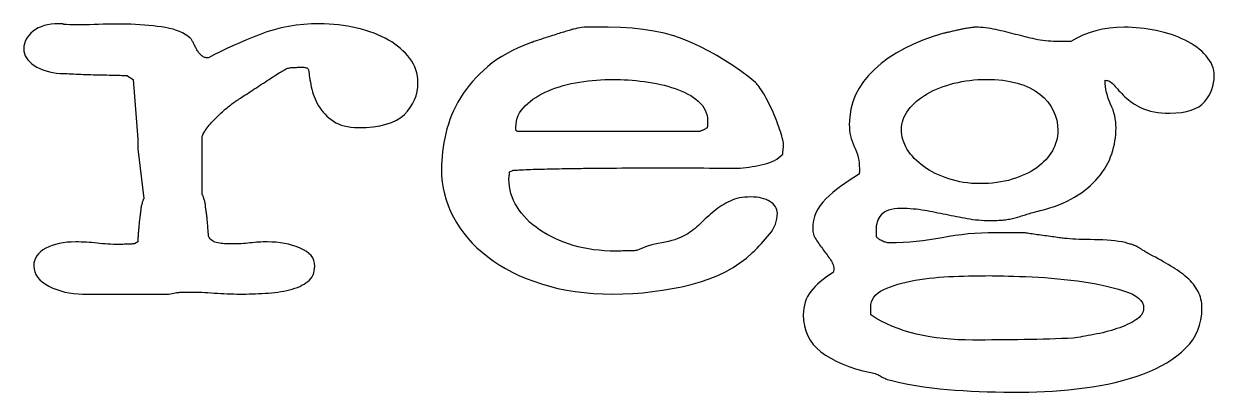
# Model space of a CAD drawing. Header units: metres. Extents: x 0 to 202, y -5 to 18.
# Drawn here: x 45.9 to 104.1, y -4.8 to 13.2 of the extents above; entities that cross this region are included whole.
import ezdxf

# ---------------------------------------------------------------- set-up
doc = ezdxf.new("R2010")
doc.units = ezdxf.units.M

msp = doc.modelspace()

# ---------------------------------------------------------------- linework, layer by layer
at = {"linetype": 'CONTINUOUS'}
for points in [[(46.359375, 1.371094), (46.359375, 1.371094), (46.370947, 1.223914), (46.405664, 1.083545), (46.463525, 0.949988), (46.544531, 0.823242), (46.648682, 0.703308), (46.775977, 0.590186), (46.926416, 0.483875), (47.1, 0.384375), (47.1, 0.384375), (47.287793, 0.294287), (47.480859, 0.216211), (47.679199, 0.150146), (47.882812, 0.096094), (48.091699, 0.054053), (48.305859, 0.024023), (48.525293, 0.006006), (48.75, 0), (52.966406, 0), (52.966406, 0), (53.05069, 0.017761), (53.130103, 0.033545), (53.204645, 0.047351), (53.274316, 0.05918), (53.339117, 0.069031), (53.399048, 0.076904), (53.454108, 0.0828), (53.504297, 0.086719), (53.504297, 0.086719), (53.553424, 0.089465), (53.605298, 0.091846), (53.659918, 0.09386), (53.717285, 0.095508), (53.777399, 0.09679), (53.840259, 0.097705), (53.905865, 0.098254), (53.974219, 0.098437), (53.974219, 0.098437), (54.122406, 0.097668), (54.271655, 0.095361), (54.421967, 0.091516), (54.57334, 0.086133), (54.725775, 0.079211), (54.879272, 0.070752), (55.033832, 0.060754), (55.189453, 0.049219), (55.189453, 0.049219), (55.345953, 0.037683), (55.503149, 0.027686), (55.661041, 0.019226), (55.819629, 0.012305), (55.978912, 0.006921), (56.138892, 0.003076), (56.299567, 0.000769), (56.460937, 0), (56.460937, 0), (56.604492, 0.000568), (56.750391, 0.002271), (56.898633, 0.005109), (57.049219, 0.009082), (57.202148, 0.014191), (57.357422, 0.020435), (57.515039, 0.027814), (57.675, 0.036328), (57.675, 0.036328), (57.834668, 0.046912), (57.991406, 0.060498), (58.145215, 0.077087), (58.296094, 0.09668), (58.444043, 0.119275), (58.589062, 0.144873), (58.731152, 0.173474), (58.870312, 0.205078), (58.870312, 0.205078), (59.00473, 0.240436), (59.132593, 0.280298), (59.2539, 0.324664), (59.368652, 0.373535), (59.476849, 0.42691), (59.578491, 0.48479), (59.673578, 0.547174), (59.762109, 0.614062), (59.762109, 0.614062), (59.842035, 0.686389), (59.911304, 0.765088), (59.969916, 0.850159), (60.017871, 0.941602), (60.05517, 1.039417), (60.081812, 1.143604), (60.097797, 1.254163), (60.103125, 1.371094), (60.103125, 1.371094), (60.091864, 1.510931), (60.058081, 1.642163), (60.001776, 1.764789), (59.922949, 1.878809), (59.8216, 1.984222), (59.697729, 2.08103), (59.551337, 2.169232), (59.382422, 2.248828), (59.382422, 2.248828), (59.199847, 2.319415), (59.012476, 2.380591), (58.820306, 2.432355), (58.62334, 2.474707), (58.421576, 2.507648), (58.215015, 2.531177), (58.003656, 2.545294), (57.7875, 2.55), (57.7875, 2.55), (57.68291, 2.549231), (57.577734, 2.546924), (57.471973, 2.543079), (57.365625, 2.537695), (57.258691, 2.530774), (57.151172, 2.522314), (57.043066, 2.512317), (56.934375, 2.500781), (56.934375, 2.500781), (56.825684, 2.489246), (56.717578, 2.479248), (56.610059, 2.470789), (56.503125, 2.463867), (56.396777, 2.458484), (56.291016, 2.454639), (56.18584, 2.452332), (56.08125, 2.451563), (56.08125, 2.451563), (55.978729, 2.452332), (55.879761, 2.454639), (55.784344, 2.458484), (55.69248, 2.463867), (55.604169, 2.470789), (55.519409, 2.479248), (55.438202, 2.489246), (55.360547, 2.500781), (55.360547, 2.500781), (55.28703, 2.516602), (55.218237, 2.539453), (55.154169, 2.569336), (55.094824, 2.60625), (55.040204, 2.650195), (54.990308, 2.701172), (54.945135, 2.75918), (54.904687, 2.824219), (54.904687, 2.824219), (54.904395, 2.850769), (54.903516, 2.881201), (54.902051, 2.915515), (54.9, 2.953711), (54.897363, 2.995789), (54.894141, 3.041748), (54.890332, 3.091589), (54.885937, 3.145312), (54.885937, 3.145312), (54.881232, 3.201361), (54.876489, 3.258179), (54.87171, 3.315765), (54.866895, 3.374121), (54.862042, 3.433246), (54.857153, 3.49314), (54.852228, 3.553802), (54.847266, 3.615234), (54.847266, 3.615234), (54.84201, 3.676666), (54.836206, 3.737329), (54.829852, 3.797223), (54.822949, 3.856348), (54.815497, 3.914703), (54.807495, 3.97229), (54.798944, 4.029108), (54.789844, 4.085156), (54.789844, 4.085156), (54.781055, 4.138513), (54.773437, 4.187256), (54.766992, 4.231384), (54.761719, 4.270898), (54.757617, 4.305798), (54.754687, 4.336084), (54.75293, 4.361755), (54.752344, 4.382812), (54.752344, 4.382812), (54.751447, 4.397443), (54.748755, 4.416724), (54.744269, 4.440656), (54.737988, 4.469238), (54.729913, 4.502472), (54.720044, 4.540356), (54.70838, 4.582892), (54.694922, 4.630078), (54.694922, 4.630078), (54.680878, 4.677264), (54.667456, 4.7198), (54.654657, 4.757684), (54.64248, 4.790918), (54.630927, 4.819501), (54.619995, 4.843433), (54.609686, 4.862714), (54.6, 4.877344), (54.6, 7.673437), (54.6, 7.673437), (54.602966, 7.706616), (54.611865, 7.744043), (54.626697, 7.785718), (54.647461, 7.831641), (54.674158, 7.881812), (54.706787, 7.93623), (54.745349, 7.994897), (54.789844, 8.057813), (54.789844, 8.057813), (54.838495, 8.123035), (54.889526, 8.188623), (54.942938, 8.254578), (54.99873, 8.320898), (55.056903, 8.387585), (55.117456, 8.454639), (55.180389, 8.522058), (55.245703, 8.589844), (55.245703, 8.589844), (55.3125, 8.657245), (55.379883, 8.723511), (55.447852, 8.788641), (55.516406, 8.852637), (55.585547, 8.915497), (55.655273, 8.977222), (55.725586, 9.037811), (55.796484, 9.097266), (55.796484, 9.097266), (55.865607, 9.15401), (55.930591, 9.20647), (55.991437, 9.254645), (56.048145, 9.298535), (56.100714, 9.338141), (56.149146, 9.373462), (56.193439, 9.404498), (56.233594, 9.43125), (56.233594, 9.43125), (56.265308, 9.452307), (56.304199, 9.477979), (56.350269, 9.508264), (56.403516, 9.543164), (56.46394, 9.582678), (56.531543, 9.626807), (56.606323, 9.675549), (56.688281, 9.728906), (56.688281, 9.728906), (56.774396, 9.784955), (56.861646, 9.841772), (56.950031, 9.899359), (57.039551, 9.957715), (57.130206, 10.01684), (57.221997, 10.076733), (57.314923, 10.137396), (57.408984, 10.198828), (57.408984, 10.198828), (57.503046, 10.26026), (57.595972, 10.320923), (57.687762, 10.380817), (57.778418, 10.439941), (57.867938, 10.498297), (57.956323, 10.555884), (58.043573, 10.612701), (58.129687, 10.66875), (58.129687, 10.66875), (58.212268, 10.722107), (58.288916, 10.77085), (58.359631, 10.814978), (58.424414, 10.854492), (58.483264, 10.889392), (58.536182, 10.919678), (58.583167, 10.945349), (58.624219, 10.966406), (58.624219, 10.966406), (58.662048, 10.989679), (58.700537, 11.010278), (58.739685, 11.028204), (58.779492, 11.043457), (58.819958, 11.056036), (58.861084, 11.065942), (58.902869, 11.073175), (58.945312, 11.077734), (58.945312, 11.077734), (58.988379, 11.080756), (59.032031, 11.083374), (59.07627, 11.08559), (59.121094, 11.087402), (59.166504, 11.088812), (59.2125, 11.089819), (59.259082, 11.090424), (59.30625, 11.090625), (59.30625, 11.090625), (59.326794, 11.090625), (59.350928, 11.090625), (59.37865, 11.090625), (59.409961, 11.090625), (59.444861, 11.090625), (59.48335, 11.090625), (59.525427, 11.090625), (59.571094, 11.090625), (59.571094, 11.090625), (59.616211, 11.088684), (59.656641, 11.082861), (59.692383, 11.073157), (59.723437, 11.05957), (59.749805, 11.042102), (59.771484, 11.020752), (59.788477, 10.99552), (59.800781, 10.966406), (59.800781, 10.966406), (59.811053, 10.877563), (59.82312, 10.784473), (59.836981, 10.687134), (59.852637, 10.585547), (59.870087, 10.479712), (59.889331, 10.369629), (59.91037, 10.255298), (59.933203, 10.136719), (59.933203, 10.136719), (59.959589, 10.016602), (59.991284, 9.897656), (60.02829, 9.779883), (60.070605, 9.663281), (60.118231, 9.547852), (60.171167, 9.433594), (60.229413, 9.320508), (60.292969, 9.208594), (60.292969, 9.208594), (60.362164, 9.09939), (60.437329, 8.994434), (60.518463, 8.893726), (60.605566, 8.797266), (60.698639, 8.705054), (60.797681, 8.61709), (60.902692, 8.533374), (61.013672, 8.453906), (61.013672, 8.453906), (61.132379, 8.381396), (61.260571, 8.318555), (61.398248, 8.265381), (61.54541, 8.221875), (61.702057, 8.188037), (61.868188, 8.163867), (62.043805, 8.149365), (62.228906, 8.144531), (62.228906, 8.144531), (62.612823, 8.154584), (62.9677, 8.184741), (63.293536, 8.235004), (63.590332, 8.305371), (63.858087, 8.395844), (64.096802, 8.506421), (64.306476, 8.637103), (64.487109, 8.787891), (64.487109, 8.787891), (64.642841, 8.952997), (64.777808, 9.126636), (64.89201, 9.308807), (64.985449, 9.499512), (65.058124, 9.698749), (65.110034, 9.906519), (65.14118, 10.122821), (65.151562, 10.347656), (65.151562, 10.347656), (65.145337, 10.506482), (65.12666, 10.661865), (65.095532, 10.813806), (65.051953, 10.962305), (64.995923, 11.107361), (64.927441, 11.248975), (64.846509, 11.387146), (64.753125, 11.521875), (64.753125, 11.521875), (64.649652, 11.652374), (64.538452, 11.777856), (64.419525, 11.898322), (64.292871, 12.01377), (64.15849, 12.1242), (64.016382, 12.229614), (63.866547, 12.330011), (63.708984, 12.425391), (63.708984, 12.425391), (63.543713, 12.515753), (63.370752, 12.601099), (63.1901, 12.681427), (63.001758, 12.756738), (62.805725, 12.827032), (62.602002, 12.89231), (62.390588, 12.95257), (62.171484, 13.007812), (62.171484, 13.007812), (61.947638, 13.057251), (61.721997, 13.100098), (61.494562, 13.136353), (61.265332, 13.166016), (61.034308, 13.189087), (60.801489, 13.205566), (60.566876, 13.215454), (60.330469, 13.21875), (60.330469, 13.21875), (59.944684, 13.21062), (59.565454, 13.18623), (59.19278, 13.145581), (58.82666, 13.088672), (58.467096, 13.015503), (58.114087, 12.926074), (57.767633, 12.820386), (57.427734, 12.698438), (57.427734, 12.698438), (57.093768, 12.566821), (56.765112, 12.432129), (56.441766, 12.29436), (56.12373, 12.153516), (55.811005, 12.009595), (55.503589, 11.862598), (55.201483, 11.712524), (54.904687, 11.559375), (54.827344, 11.559375), (54.827344, 11.559375), (54.790118, 11.561316), (54.753442, 11.567139), (54.717316, 11.576843), (54.681738, 11.59043), (54.64671, 11.607898), (54.612231, 11.629248), (54.578302, 11.65448), (54.544922, 11.683594), (54.544922, 11.683594), (54.512421, 11.715417), (54.481128, 11.748779), (54.451044, 11.783679), (54.422168, 11.820117), (54.394501, 11.858093), (54.368042, 11.897607), (54.342792, 11.93866), (54.31875, 11.98125), (54.31875, 11.98125), (54.295605, 12.024408), (54.273047, 12.067163), (54.251074, 12.109515), (54.229687, 12.151465), (54.208887, 12.193011), (54.188672, 12.234155), (54.169043, 12.274896), (54.15, 12.315234), (54.15, 12.315234), (54.13125, 12.353632), (54.1125, 12.38855), (54.09375, 12.419989), (54.075, 12.447949), (54.05625, 12.47243), (54.0375, 12.493433), (54.01875, 12.510956), (54, 12.525), (54, 12.525), (53.891016, 12.613934), (53.770312, 12.695581), (53.637891, 12.76994), (53.49375, 12.837012), (53.337891, 12.896796), (53.170312, 12.949292), (52.991016, 12.994501), (52.8, 13.032422), (52.8, 13.032422), (52.601257, 13.064941), (52.398779, 13.093945), (52.192566, 13.119434), (51.982617, 13.141406), (51.768933, 13.159863), (51.551514, 13.174805), (51.330359, 13.18623), (51.105469, 13.194141), (51.105469, 13.194141), (50.878949, 13.199323), (50.652905, 13.202563), (50.427338, 13.203864), (50.202246, 13.203223), (49.977631, 13.200641), (49.753491, 13.196118), (49.529828, 13.189655), (49.306641, 13.18125), (49.306641, 13.18125), (49.088141, 13.17323), (48.87854, 13.16792), (48.677838, 13.16532), (48.486035, 13.16543), (48.303131, 13.16825), (48.129126, 13.173779), (47.96402, 13.182019), (47.807812, 13.192969), (47.807812, 13.192969), (47.806018, 13.199011), (47.800635, 13.204248), (47.791663, 13.208679), (47.779102, 13.212305), (47.762952, 13.215125), (47.743213, 13.217139), (47.719885, 13.218347), (47.692969, 13.21875), (47.692969, 13.21875), (47.674805, 13.21875), (47.657812, 13.21875), (47.641992, 13.21875), (47.627344, 13.21875), (47.613867, 13.21875), (47.601562, 13.21875), (47.59043, 13.21875), (47.580469, 13.21875), (47.580469, 13.21875), (47.386578, 13.213129), (47.203345, 13.196265), (47.030768, 13.168158), (46.868848, 13.128809), (46.717584, 13.078217), (46.576978, 13.016382), (46.447028, 12.943304), (46.327734, 12.858984), (46.327734, 12.858984), (46.220892, 12.766937), (46.128296, 12.670679), (46.049945, 12.570209), (45.98584, 12.465527), (45.93598, 12.356635), (45.900366, 12.24353), (45.878998, 12.126215), (45.871875, 12.004687), (45.871875, 12.004687), (45.879877, 11.883563), (45.903882, 11.767456), (45.94389, 11.656366), (45.999902, 11.550293), (46.071918, 11.449237), (46.159937, 11.353198), (46.263959, 11.262177), (46.383984, 11.176172), (46.383984, 11.176172), (46.515875, 11.097125), (46.655493, 11.026978), (46.802838, 10.965729), (46.95791, 10.913379), (47.120709, 10.869928), (47.291235, 10.835376), (47.469489, 10.809723), (47.655469, 10.792969), (47.655469, 10.792969), (47.707086, 10.792584), (47.767017, 10.791431), (47.83526, 10.789508), (47.911816, 10.786816), (47.996686, 10.783356), (48.089868, 10.779126), (48.191364, 10.774127), (48.301172, 10.768359), (48.301172, 10.768359), (48.416309, 10.76239), (48.533789, 10.756787), (48.653613, 10.75155), (48.775781, 10.74668), (48.900293, 10.742175), (49.027148, 10.738037), (49.156348, 10.734265), (49.287891, 10.730859), (49.287891, 10.730859), (49.419415, 10.727655), (49.54856, 10.724487), (49.675323, 10.721356), (49.799707, 10.718262), (49.92171, 10.715204), (50.041333, 10.712183), (50.158575, 10.709198), (50.273438, 10.70625), (50.273438, 10.70625), (50.382971, 10.703503), (50.484229, 10.701123), (50.577209, 10.699109), (50.661914, 10.697461), (50.738342, 10.696179), (50.806494, 10.695264), (50.86637, 10.694714), (50.917969, 10.694531), (51.222656, 10.495312), (51.45, 7.575), (51.45, 7.103906), (51.75, 4.680469), (51.75, 4.680469), (51.739783, 4.665289), (51.729053, 4.645532), (51.71781, 4.621198), (51.706055, 4.592285), (51.693787, 4.558795), (51.681006, 4.520728), (51.667712, 4.478082), (51.653906, 4.430859), (51.653906, 4.430859), (51.640723, 4.383673), (51.629297, 4.341138), (51.619629, 4.303253), (51.611719, 4.27002), (51.605566, 4.241437), (51.601172, 4.217505), (51.598535, 4.198224), (51.597656, 4.183594), (51.597656, 4.183594), (51.597052, 4.156842), (51.595239, 4.125806), (51.592218, 4.090485), (51.587988, 4.050879), (51.58255, 4.006989), (51.575903, 3.958813), (51.568048, 3.906354), (51.558984, 3.849609), (51.558984, 3.849609), (51.549628, 3.790356), (51.540894, 3.730371), (51.532782, 3.669653), (51.525293, 3.608203), (51.518427, 3.546021), (51.512183, 3.483105), (51.506561, 3.419458), (51.501562, 3.355078), (51.501562, 3.355078), (51.496875, 3.2909), (51.492187, 3.227856), (51.4875, 3.165948), (51.482812, 3.105176), (51.478125, 3.045538), (51.473437, 2.987036), (51.46875, 2.929669), (51.464062, 2.873438), (51.464062, 2.873438), (51.459668, 2.819678), (51.455859, 2.769727), (51.452637, 2.723584), (51.45, 2.68125), (51.447949, 2.642725), (51.446484, 2.608008), (51.445605, 2.5771), (51.445312, 2.55), (51.292969, 2.451563), (51.292969, 2.451563), (51.27973, 2.451379), (51.258765, 2.45083), (51.230072, 2.449915), (51.193652, 2.448633), (51.149506, 2.446985), (51.097632, 2.444971), (51.038031, 2.44259), (50.970703, 2.439844), (50.970703, 2.439844), (50.901581, 2.437097), (50.836597, 2.434717), (50.775751, 2.432703), (50.719043, 2.431055), (50.666473, 2.429773), (50.618042, 2.428857), (50.573749, 2.428308), (50.533594, 2.428125), (50.533594, 2.428125), (50.392639, 2.429077), (50.253369, 2.431934), (50.115784, 2.436694), (49.979883, 2.443359), (49.845667, 2.451929), (49.713135, 2.462402), (49.582288, 2.47478), (49.453125, 2.489063), (49.453125, 2.489063), (49.324548, 2.503345), (49.195459, 2.515723), (49.065857, 2.526196), (48.935742, 2.534766), (48.805115, 2.541431), (48.673975, 2.546191), (48.542322, 2.549048), (48.410156, 2.55), (48.410156, 2.55), (48.196069, 2.545111), (47.990918, 2.530444), (47.794702, 2.506), (47.607422, 2.471777), (47.429077, 2.427777), (47.259668, 2.373999), (47.099194, 2.310443), (46.947656, 2.237109), (46.947656, 2.237109), (46.809778, 2.155133), (46.690283, 2.065649), (46.589172, 1.968658), (46.506445, 1.86416), (46.442102, 1.752155), (46.396143, 1.632642), (46.368567, 1.505621), (46.359375, 1.371094)], [(66.3, 6.079687), (66.3, 6.079687), (66.3091, 5.778516), (66.336401, 5.480859), (66.381903, 5.186719), (66.445605, 4.896094), (66.527509, 4.608984), (66.627612, 4.325391), (66.745917, 4.045312), (66.882422, 3.76875), (66.882422, 3.76875), (67.035901, 3.497992), (67.205127, 3.235327), (67.3901, 2.980756), (67.59082, 2.734277), (67.807288, 2.495892), (68.039502, 2.265601), (68.287463, 2.043402), (68.551172, 1.829297), (68.551172, 1.829297), (68.830096, 1.62464), (69.123706, 1.430786), (69.432001, 1.247736), (69.75498, 1.075488), (70.092645, 0.914044), (70.444995, 0.763403), (70.81203, 0.623566), (71.19375, 0.494531), (71.19375, 0.494531), (71.588745, 0.378625), (71.995605, 0.278174), (72.414331, 0.193176), (72.844922, 0.123633), (73.287378, 0.069543), (73.741699, 0.030908), (74.207886, 0.007727), (74.685937, 0), (74.685937, 0), (75.177521, 0.007343), (75.665552, 0.02937), (76.150031, 0.066083), (76.630957, 0.11748), (77.108331, 0.183563), (77.582153, 0.264331), (78.052423, 0.359784), (78.519141, 0.469922), (78.519141, 0.469922), (78.972821, 0.597015), (79.403979, 0.743335), (79.812616, 0.908881), (80.19873, 1.093652), (80.562323, 1.29765), (80.903394, 1.520874), (81.221942, 1.763324), (81.517969, 2.025), (81.517969, 2.025), (81.630469, 2.13653), (81.740625, 2.248462), (81.848438, 2.360797), (81.953906, 2.473535), (82.057031, 2.586676), (82.157813, 2.70022), (82.25625, 2.814166), (82.352344, 2.928516), (82.352344, 2.928516), (82.441333, 3.044806), (82.518457, 3.164575), (82.583716, 3.287823), (82.637109, 3.414551), (82.678638, 3.544757), (82.708301, 3.678442), (82.726099, 3.815607), (82.732031, 3.95625), (82.732031, 3.95625), (82.726392, 4.040497), (82.709473, 4.120972), (82.681274, 4.197675), (82.641797, 4.270605), (82.59104, 4.339764), (82.529004, 4.405151), (82.455688, 4.466766), (82.371094, 4.524609), (82.371094, 4.524609), (82.2776, 4.577069), (82.177588, 4.622534), (82.071057, 4.661005), (81.958008, 4.69248), (81.83844, 4.716962), (81.712354, 4.734448), (81.579749, 4.74494), (81.440625, 4.748437), (81.440625, 4.748437), (81.291833, 4.745343), (81.148975, 4.73606), (81.012048, 4.720587), (80.881055, 4.698926), (80.755994, 4.671075), (80.636865, 4.637036), (80.523669, 4.596808), (80.416406, 4.550391), (80.416406, 4.550391), (80.312988, 4.499323), (80.211328, 4.445142), (80.111426, 4.387848), (80.013281, 4.327441), (79.916895, 4.263922), (79.822266, 4.19729), (79.729395, 4.127545), (79.638281, 4.054688), (79.638281, 4.054688), (79.548651, 3.979907), (79.460229, 3.904395), (79.373016, 3.828149), (79.287012, 3.751172), (79.202216, 3.673462), (79.118628, 3.59502), (79.036249, 3.515845), (78.955078, 3.435937), (78.955078, 3.435937), (78.873615, 3.357202), (78.790356, 3.281543), (78.705304, 3.20896), (78.618457, 3.139453), (78.529816, 3.073022), (78.43938, 3.009668), (78.34715, 2.94939), (78.253125, 2.892187), (78.253125, 2.892187), (78.127094, 2.826178), (77.995093, 2.765259), (77.857123, 2.70943), (77.713184, 2.658691), (77.563275, 2.613043), (77.407397, 2.572485), (77.245551, 2.537018), (77.077734, 2.506641), (77.077734, 2.506641), (76.909296, 2.4763), (76.745581, 2.440942), (76.586591, 2.400568), (76.432324, 2.355176), (76.282782, 2.304767), (76.137964, 2.249341), (75.99787, 2.188898), (75.8625, 2.123438), (75.8625, 2.123438), (75.829358, 2.123254), (75.787354, 2.122705), (75.736487, 2.12179), (75.676758, 2.120508), (75.608167, 2.11886), (75.530713, 2.116846), (75.444397, 2.114465), (75.349219, 2.111719), (75.349219, 2.111719), (75.254077, 2.108972), (75.167871, 2.106592), (75.090601, 2.104578), (75.022266, 2.10293), (74.962866, 2.101648), (74.912402, 2.100732), (74.870874, 2.100183), (74.838281, 2.1), (74.838281, 2.1), (74.556482, 2.104413), (74.280615, 2.117651), (74.010681, 2.139716), (73.74668, 2.170605), (73.488611, 2.210321), (73.236475, 2.258862), (72.990271, 2.316229), (72.75, 2.382422), (72.75, 2.382422), (72.516559, 2.456085), (72.290845, 2.535864), (72.072858, 2.621759), (71.862598, 2.71377), (71.660065, 2.811896), (71.465259, 2.916138), (71.27818, 3.026495), (71.098828, 3.142969), (71.098828, 3.142969), (70.928082, 3.265009), (70.766821, 3.392065), (70.615045, 3.524139), (70.472754, 3.66123), (70.339948, 3.803339), (70.216626, 3.950464), (70.102789, 4.102606), (69.998437, 4.259766), (69.998437, 4.259766), (69.905054, 4.420587), (69.824121, 4.583716), (69.75564, 4.749152), (69.699609, 4.916895), (69.65603, 5.086945), (69.624902, 5.259302), (69.606226, 5.433966), (69.6, 5.610937), (69.6, 5.610937), (69.600293, 5.624762), (69.601172, 5.641626), (69.602637, 5.66153), (69.604687, 5.684473), (69.607324, 5.710455), (69.610547, 5.739478), (69.614355, 5.771539), (69.61875, 5.806641), (69.61875, 5.806641), (69.623145, 5.841376), (69.626953, 5.872339), (69.630176, 5.89953), (69.632812, 5.922949), (69.634863, 5.942596), (69.636328, 5.958472), (69.637207, 5.970575), (69.6375, 5.978906), (69.789844, 6.051563), (69.789844, 6.051563), (69.796362, 6.051947), (69.815918, 6.053101), (69.848511, 6.055023), (69.894141, 6.057715), (69.952808, 6.061176), (70.024512, 6.065405), (70.109253, 6.070404), (70.207031, 6.076172), (70.207031, 6.076172), (70.313708, 6.082141), (70.425146, 6.087744), (70.541345, 6.092981), (70.662305, 6.097852), (70.788025, 6.102356), (70.918506, 6.106494), (71.053748, 6.110266), (71.19375, 6.113672), (71.19375, 6.113672), (71.336426, 6.116876), (71.479687, 6.120044), (71.623535, 6.123175), (71.767969, 6.12627), (71.912988, 6.129327), (72.058594, 6.132349), (72.204785, 6.135333), (72.351562, 6.138281), (72.351562, 6.138281), (72.495959, 6.141028), (72.63501, 6.143408), (72.768713, 6.145422), (72.89707, 6.14707), (73.020081, 6.148352), (73.137744, 6.149268), (73.250061, 6.149817), (73.357031, 6.15), (73.357031, 6.15), (73.47171, 6.150201), (73.607153, 6.150806), (73.763361, 6.151813), (73.940332, 6.153223), (74.138068, 6.155035), (74.356567, 6.157251), (74.595831, 6.159869), (74.855859, 6.162891), (74.855859, 6.162891), (75.127753, 6.165912), (75.402612, 6.16853), (75.680438, 6.170746), (75.96123, 6.172559), (76.244989, 6.173969), (76.531714, 6.174976), (76.821405, 6.17558), (77.114063, 6.175781), (77.114063, 6.175781), (77.415509, 6.17558), (77.712817, 6.174976), (78.005988, 6.173969), (78.29502, 6.172559), (78.579913, 6.170746), (78.860669, 6.16853), (79.137286, 6.165912), (79.409766, 6.162891), (79.409766, 6.162891), (79.669794, 6.159869), (79.909058, 6.157251), (80.127557, 6.155035), (80.325293, 6.153223), (80.502264, 6.151813), (80.658472, 6.150806), (80.793915, 6.150201), (80.908594, 6.15), (80.908594, 6.15), (81.060297, 6.169519), (81.210718, 6.190576), (81.359857, 6.213171), (81.507715, 6.237305), (81.654291, 6.262976), (81.799585, 6.290186), (81.943597, 6.318933), (82.086328, 6.349219), (82.086328, 6.349219), (82.224884, 6.384155), (82.356372, 6.426855), (82.480792, 6.477319), (82.598145, 6.535547), (82.708429, 6.601538), (82.811646, 6.675293), (82.907794, 6.756812), (82.996875, 6.846094), (82.996875, 6.846094), (82.997168, 6.860138), (82.998047, 6.877661), (82.999512, 6.898663), (83.001563, 6.923145), (83.004199, 6.951105), (83.007422, 6.982544), (83.01123, 7.017462), (83.015625, 7.055859), (83.015625, 7.055859), (83.02002, 7.094293), (83.023828, 7.129321), (83.027051, 7.160944), (83.029687, 7.18916), (83.031738, 7.213971), (83.033203, 7.235376), (83.034082, 7.253375), (83.034375, 7.267969), (83.034375, 7.267969), (83.032013, 7.327332), (83.024927, 7.394092), (83.013116, 7.46825), (82.996582, 7.549805), (82.975323, 7.638757), (82.949341, 7.735107), (82.918634, 7.838855), (82.883203, 7.95), (82.883203, 7.95), (82.844513, 8.065228), (82.804028, 8.181226), (82.761749, 8.297992), (82.717676, 8.415527), (82.671808, 8.533832), (82.624146, 8.652905), (82.574689, 8.772748), (82.523438, 8.893359), (82.523438, 8.893359), (82.470685, 9.013184), (82.416724, 9.130664), (82.361554, 9.245801), (82.305176, 9.358594), (82.247589, 9.469043), (82.188794, 9.577148), (82.12879, 9.68291), (82.067578, 9.786328), (82.067578, 9.786328), (82.007245, 9.884528), (81.949878, 9.974634), (81.895477, 10.056647), (81.844043, 10.130566), (81.795575, 10.196393), (81.750073, 10.254126), (81.707538, 10.303766), (81.667969, 10.345313), (81.667969, 10.345313), (81.304047, 10.636194), (80.932983, 10.913525), (80.554779, 11.177307), (80.169434, 11.427539), (79.776947, 11.664221), (79.377319, 11.887354), (78.970551, 12.096936), (78.556641, 12.292969), (78.556641, 12.292969), (78.127313, 12.470398), (77.674292, 12.62417), (77.197577, 12.754285), (76.697168, 12.860742), (76.173065, 12.943542), (75.625269, 13.002686), (75.053778, 13.038171), (74.458594, 13.05), (74.458594, 13.05), (74.353986, 13.050183), (74.248755, 13.050732), (74.142902, 13.051648), (74.036426, 13.05293), (73.929327, 13.054578), (73.821606, 13.056592), (73.713263, 13.058972), (73.604297, 13.061719), (73.604297, 13.061719), (73.495331, 13.062561), (73.386987, 13.059229), (73.279266, 13.051721), (73.172168, 13.040039), (73.065692, 13.024182), (72.959839, 13.00415), (72.854608, 12.979944), (72.75, 12.951562), (72.75, 12.951562), (72.719183, 12.944165), (72.682983, 12.934863), (72.6414, 12.923657), (72.594434, 12.910547), (72.542084, 12.895532), (72.484351, 12.878613), (72.421234, 12.85979), (72.352734, 12.839063), (72.352734, 12.839063), (72.280646, 12.817017), (72.206763, 12.794238), (72.131085, 12.770728), (72.053613, 12.746484), (71.974347, 12.721509), (71.893286, 12.695801), (71.810431, 12.66936), (71.725781, 12.642187), (71.725781, 12.642187), (71.640839, 12.614813), (71.557104, 12.587769), (71.474579, 12.561053), (71.393262, 12.534668), (71.313153, 12.508612), (71.234253, 12.482886), (71.156561, 12.457489), (71.080078, 12.432422), (71.080078, 12.432422), (71.007184, 12.408307), (70.940259, 12.385767), (70.879303, 12.364801), (70.824316, 12.34541), (70.775299, 12.327594), (70.732251, 12.311353), (70.695172, 12.296686), (70.664062, 12.283594), (70.664062, 12.283594), (70.356042, 12.168219), (70.061279, 12.044751), (69.779773, 11.91319), (69.511523, 11.773535), (69.256531, 11.625787), (69.014795, 11.469946), (68.786316, 11.306012), (68.571094, 11.133984), (68.571094, 11.133984), (68.367645, 10.955988), (68.174487, 10.774146), (67.99162, 10.588458), (67.819043, 10.398926), (67.656757, 10.205548), (67.504761, 10.008325), (67.363055, 9.807257), (67.231641, 9.602344), (67.231641, 9.602344), (67.10993, 9.394135), (66.997339, 9.183179), (66.893866, 8.969476), (66.799512, 8.753027), (66.714276, 8.533832), (66.638159, 8.31189), (66.571161, 8.087201), (66.513281, 7.859766), (66.513281, 7.859766), (66.463293, 7.631744), (66.419971, 7.405298), (66.383313, 7.180426), (66.35332, 6.957129), (66.329993, 6.735406), (66.31333, 6.515259), (66.303333, 6.296686), (66.3, 6.079687)], [(84, -1.024219), (84, -1.024219), (84.013495, -1.298987), (84.053979, -1.559619), (84.121454, -1.806116), (84.215918, -2.038477), (84.337372, -2.256702), (84.485815, -2.460791), (84.661249, -2.650745), (84.863672, -2.826562), (84.863672, -2.826562), (85.090668, -2.990112), (85.339819, -3.143262), (85.611127, -3.286011), (85.90459, -3.418359), (86.220209, -3.540308), (86.557983, -3.651855), (86.917914, -3.753003), (87.3, -3.84375), (87.3, -3.84375), (87.374139, -3.857391), (87.445386, -3.873706), (87.513739, -3.892694), (87.579199, -3.914355), (87.641766, -3.93869), (87.70144, -3.965698), (87.758221, -3.99538), (87.812109, -4.027734), (87.812109, -4.027734), (87.865997, -4.060455), (87.922778, -4.091235), (87.982452, -4.120074), (88.04502, -4.146973), (88.11048, -4.17193), (88.178833, -4.194946), (88.250079, -4.216022), (88.324219, -4.235156), (88.324219, -4.235156), (88.721466, -4.322937), (89.116333, -4.402295), (89.50882, -4.47323), (89.898926, -4.535742), (90.286652, -4.589832), (90.671997, -4.635498), (91.054962, -4.672742), (91.435547, -4.701562), (91.435547, -4.701562), (91.817889, -4.724634), (92.206128, -4.744629), (92.600262, -4.761548), (93.000293, -4.775391), (93.406219, -4.786157), (93.818042, -4.793848), (94.23576, -4.798462), (94.659375, -4.8), (94.659375, -4.8), (95.039923, -4.796777), (95.422192, -4.787109), (95.806183, -4.770996), (96.191895, -4.748437), (96.579327, -4.719434), (96.968481, -4.683984), (97.359357, -4.64209), (97.751953, -4.59375), (97.751953, -4.59375), (98.140979, -4.537994), (98.521143, -4.473853), (98.892444, -4.401324), (99.254883, -4.32041), (99.608459, -4.23111), (99.953174, -4.133423), (100.289026, -4.02735), (100.616016, -3.912891), (100.616016, -3.912891), (100.930865, -3.789331), (101.230298, -3.655957), (101.514313, -3.512769), (101.78291, -3.359766), (102.03609, -3.196948), (102.273853, -3.024316), (102.496198, -2.84187), (102.703125, -2.649609), (102.703125, -2.649609), (102.889893, -2.446527), (103.051758, -2.231616), (103.188721, -2.004877), (103.300781, -1.766309), (103.387939, -1.515912), (103.450195, -1.253687), (103.487549, -0.979633), (103.5, -0.69375), (103.5, -0.69375), (103.497015, -0.57984), (103.488062, -0.46897), (103.473138, -0.361139), (103.452246, -0.256348), (103.425385, -0.154596), (103.392554, -0.055884), (103.353754, 0.039789), (103.308984, 0.132422), (103.308984, 0.132422), (103.25885, 0.222583), (103.203955, 0.31084), (103.144299, 0.397192), (103.079883, 0.481641), (103.010706, 0.564185), (102.936768, 0.644824), (102.858069, 0.72356), (102.774609, 0.800391), (102.774609, 0.800391), (102.686975, 0.875702), (102.595752, 0.949878), (102.50094, 1.022919), (102.402539, 1.094824), (102.300549, 1.165594), (102.194971, 1.235229), (102.085803, 1.303729), (101.973047, 1.371094), (101.973047, 1.371094), (101.85672, 1.43866), (101.736841, 1.507764), (101.613409, 1.578406), (101.486426, 1.650586), (101.35589, 1.724304), (101.221802, 1.799561), (101.084161, 1.876355), (100.942969, 1.954687), (100.942969, 1.954687), (100.878021, 1.989899), (100.817944, 2.022876), (100.762738, 2.053619), (100.712402, 2.082129), (100.666937, 2.108405), (100.626343, 2.132446), (100.590619, 2.154254), (100.559766, 2.173828), (100.559766, 2.173828), (100.531934, 2.191882), (100.505273, 2.209131), (100.479785, 2.225574), (100.455469, 2.241211), (100.432324, 2.256042), (100.410352, 2.270068), (100.389551, 2.283289), (100.369922, 2.295703), (100.369922, 2.295703), (100.349982, 2.307733), (100.328247, 2.3198), (100.304718, 2.331903), (100.279395, 2.344043), (100.252277, 2.356219), (100.223364, 2.368433), (100.192657, 2.380682), (100.160156, 2.392969), (100.160156, 2.392969), (100.124634, 2.40564), (100.084863, 2.419043), (100.040845, 2.433179), (99.992578, 2.448047), (99.940063, 2.463647), (99.883301, 2.47998), (99.82229, 2.497046), (99.757031, 2.514844), (99.757031, 2.514844), (99.591797, 2.548901), (99.419531, 2.578418), (99.240234, 2.603394), (99.053906, 2.623828), (98.860547, 2.639722), (98.660156, 2.651074), (98.452734, 2.657886), (98.238281, 2.660156), (98.238281, 2.660156), (98.034998, 2.660925), (97.842334, 2.663232), (97.660291, 2.667078), (97.488867, 2.672461), (97.328064, 2.679382), (97.177881, 2.687842), (97.038318, 2.697839), (96.909375, 2.709375), (96.909375, 2.709375), (96.886761, 2.710126), (96.856421, 2.712378), (96.818353, 2.716132), (96.772559, 2.721387), (96.719037, 2.728143), (96.657788, 2.736401), (96.588812, 2.746161), (96.512109, 2.757422), (96.512109, 2.757422), (96.430646, 2.769452), (96.347388, 2.781519), (96.262335, 2.793622), (96.175488, 2.805762), (96.086847, 2.817938), (95.996411, 2.830151), (95.904181, 2.842401), (95.810156, 2.854687), (95.810156, 2.854687), (95.716113, 2.866974), (95.623828, 2.879224), (95.533301, 2.891437), (95.444531, 2.903613), (95.35752, 2.915753), (95.272266, 2.927856), (95.18877, 2.939923), (95.107031, 2.951953), (95.107031, 2.951953), (95.030054, 2.963214), (94.96084, 2.972974), (94.89939, 2.981232), (94.845703, 2.987988), (94.79978, 2.993243), (94.761621, 2.996997), (94.731226, 2.999249), (94.708594, 3), (93.379688, 3), (93.379688, 3), (93.0492, 2.996136), (92.721021, 2.984546), (92.395148, 2.965228), (92.071582, 2.938184), (91.750323, 2.903412), (91.431372, 2.860913), (91.114728, 2.810687), (90.800391, 2.752734), (90.800391, 2.752734), (90.486017, 2.694781), (90.169263, 2.644556), (89.850128, 2.602057), (89.528613, 2.567285), (89.204718, 2.54024), (88.878442, 2.520923), (88.549786, 2.509332), (88.21875, 2.505469), (88.21875, 2.505469), (88.171289, 2.507007), (88.123828, 2.511621), (88.076367, 2.519312), (88.028906, 2.530078), (87.981445, 2.543921), (87.933984, 2.56084), (87.886523, 2.580835), (87.839063, 2.603906), (87.839063, 2.603906), (87.793396, 2.628516), (87.751318, 2.653125), (87.71283, 2.677734), (87.67793, 2.702344), (87.646619, 2.726953), (87.618896, 2.751562), (87.594763, 2.776172), (87.574219, 2.800781), (87.574219, 3.152344), (87.574219, 3.152344), (87.578064, 3.253455), (87.5896, 3.351709), (87.608826, 3.447107), (87.635742, 3.539648), (87.670349, 3.629333), (87.712646, 3.716162), (87.762634, 3.800134), (87.820312, 3.88125), (87.820312, 3.88125), (87.88927, 3.955957), (87.973096, 4.020703), (88.07179, 4.075488), (88.185352, 4.120312), (88.313782, 4.155176), (88.45708, 4.180078), (88.615247, 4.19502), (88.788281, 4.2), (88.788281, 4.2), (88.938867, 4.198499), (89.087109, 4.193994), (89.233008, 4.186487), (89.376563, 4.175977), (89.517773, 4.162463), (89.656641, 4.145947), (89.793164, 4.126428), (89.927344, 4.103906), (89.927344, 4.103906), (90.06004, 4.0797), (90.192114, 4.055127), (90.323566, 4.030188), (90.454395, 4.004883), (90.584601, 3.979211), (90.714185, 3.953174), (90.843146, 3.92677), (90.971484, 3.9), (90.971484, 3.9), (91.099805, 3.87323), (91.228711, 3.846826), (91.358203, 3.820789), (91.488281, 3.795117), (91.618945, 3.769812), (91.750195, 3.744873), (91.882031, 3.7203), (92.014453, 3.696094), (92.014453, 3.696094), (92.148358, 3.673572), (92.284644, 3.654053), (92.423309, 3.637537), (92.564355, 3.624023), (92.707782, 3.613513), (92.853589, 3.606006), (93.001776, 3.601501), (93.152344, 3.6), (93.152344, 3.6), (93.263361, 3.600568), (93.369067, 3.602271), (93.469464, 3.605109), (93.564551, 3.609082), (93.654327, 3.614191), (93.738794, 3.620435), (93.81795, 3.627814), (93.891797, 3.636328), (93.891797, 3.636328), (93.962402, 3.645959), (94.031836, 3.656689), (94.100098, 3.668518), (94.167188, 3.681445), (94.233105, 3.695471), (94.297852, 3.710596), (94.361426, 3.726819), (94.423828, 3.744141), (94.423828, 3.744141), (94.485938, 3.762213), (94.548633, 3.780688), (94.611914, 3.799567), (94.675781, 3.818848), (94.740234, 3.838531), (94.805273, 3.858618), (94.870898, 3.879108), (94.937109, 3.9), (94.937109, 3.9), (95.005353, 3.921277), (95.077075, 3.94292), (95.152277, 3.964929), (95.230957, 3.987305), (95.313116, 4.010046), (95.398755, 4.033154), (95.487872, 4.056628), (95.580469, 4.080469), (95.580469, 4.080469), (95.822717, 4.143054), (96.056104, 4.211279), (96.280627, 4.285144), (96.496289, 4.364648), (96.703088, 4.449792), (96.901025, 4.540576), (97.0901, 4.637), (97.270313, 4.739062), (97.270313, 4.739062), (97.442212, 4.845813), (97.606348, 4.956299), (97.76272, 5.07052), (97.911328, 5.188477), (98.052173, 5.310168), (98.185254, 5.435596), (98.310571, 5.564758), (98.428125, 5.697656), (98.428125, 5.697656), (98.537952, 5.83374), (98.640088, 5.972461), (98.734534, 6.113818), (98.821289, 6.257812), (98.900354, 6.404443), (98.971729, 6.553711), (99.035413, 6.705615), (99.091406, 6.860156), (99.091406, 6.860156), (99.140295, 7.016382), (99.182666, 7.17334), (99.218518, 7.33103), (99.247852, 7.489453), (99.270667, 7.648608), (99.286963, 7.808496), (99.296741, 7.969116), (99.3, 8.130469), (99.3, 8.130469), (99.295862, 8.279755), (99.283447, 8.427612), (99.262756, 8.574042), (99.233789, 8.719043), (99.196545, 8.862616), (99.151025, 9.004761), (99.097229, 9.145477), (99.035156, 9.284766), (99.035156, 9.284766), (98.973083, 9.424347), (98.919287, 9.565942), (98.873767, 9.709552), (98.836523, 9.855176), (98.807556, 10.002814), (98.786865, 10.152466), (98.774451, 10.304132), (98.770313, 10.457812), (98.770313, 10.457812), (98.826874, 10.453949), (98.882886, 10.442358), (98.938348, 10.423041), (98.993262, 10.395996), (99.047626, 10.361224), (99.10144, 10.318726), (99.154706, 10.2685), (99.207422, 10.210547), (99.207422, 10.210547), (99.261511, 10.14776), (99.318896, 10.083032), (99.379578, 10.016364), (99.443555, 9.947754), (99.510828, 9.877203), (99.581396, 9.804712), (99.655261, 9.73028), (99.732422, 9.653906), (99.732422, 9.653906), (99.814288, 9.577533), (99.902271, 9.503101), (99.996368, 9.430609), (100.096582, 9.360059), (100.202911, 9.291449), (100.315356, 9.22478), (100.433917, 9.160052), (100.558594, 9.097266), (100.558594, 9.097266), (100.691895, 9.039313), (100.836328, 8.989087), (100.991895, 8.946588), (101.158594, 8.911816), (101.336426, 8.884772), (101.525391, 8.865454), (101.725488, 8.853864), (101.936719, 8.85), (101.936719, 8.85), (102.229742, 8.858734), (102.499438, 8.884937), (102.745807, 8.928607), (102.968848, 8.989746), (103.168561, 9.068353), (103.344946, 9.164429), (103.498004, 9.277972), (103.627734, 9.408984), (103.627734, 9.408984), (103.738422, 9.550873), (103.834351, 9.697046), (103.915521, 9.847504), (103.981934, 10.002246), (104.033588, 10.161273), (104.070483, 10.324585), (104.092621, 10.492181), (104.1, 10.664062), (104.1, 10.664062), (104.093774, 10.799048), (104.075098, 10.930957), (104.04397, 11.05979), (104.000391, 11.185547), (103.94436, 11.308228), (103.875879, 11.427832), (103.794946, 11.54436), (103.701563, 11.657812), (103.701563, 11.657812), (103.598419, 11.767584), (103.488208, 11.873071), (103.370929, 11.974274), (103.246582, 12.071191), (103.115167, 12.163824), (102.976685, 12.252173), (102.831134, 12.336237), (102.678516, 12.416016), (102.678516, 12.416016), (102.51969, 12.491327), (102.355518, 12.561987), (102.185999, 12.627997), (102.011133, 12.689355), (101.83092, 12.746063), (101.645361, 12.79812), (101.454456, 12.845526), (101.258203, 12.888281), (101.258203, 12.888281), (101.059845, 12.926184), (100.862622, 12.959033), (100.666534, 12.986829), (100.471582, 13.00957), (100.277765, 13.027258), (100.085083, 13.039893), (99.893536, 13.047473), (99.703125, 13.05), (99.703125, 13.05), (99.339294, 13.03916), (98.986084, 13.006641), (98.643494, 12.952441), (98.311523, 12.876562), (97.990173, 12.779004), (97.679443, 12.659766), (97.379333, 12.518848), (97.089844, 12.35625), (96.367969, 12.35625), (96.367969, 12.35625), (96.236133, 12.35799), (96.105469, 12.363208), (95.975977, 12.371906), (95.847656, 12.384082), (95.720508, 12.399738), (95.594531, 12.418872), (95.469727, 12.441486), (95.346094, 12.467578), (95.346094, 12.467578), (95.223322, 12.495612), (95.101099, 12.524048), (94.979425, 12.552887), (94.858301, 12.582129), (94.737726, 12.611774), (94.6177, 12.641821), (94.498224, 12.672272), (94.379297, 12.703125), (94.379297, 12.703125), (94.26037, 12.733978), (94.140894, 12.764429), (94.020868, 12.794476), (93.900293, 12.824121), (93.779169, 12.853363), (93.657495, 12.882202), (93.535272, 12.910638), (93.4125, 12.938672), (93.4125, 12.938672), (93.289453, 12.964764), (93.166406, 12.987378), (93.043359, 13.006512), (92.920313, 13.022168), (92.797266, 13.034344), (92.674219, 13.043042), (92.551172, 13.04826), (92.428125, 13.05), (92.428125, 13.05), (92.397656, 13.049432), (92.363672, 13.047729), (92.326172, 13.044891), (92.285156, 13.040918), (92.240625, 13.035809), (92.192578, 13.029565), (92.141016, 13.022186), (92.085938, 13.013672), (92.085938, 13.013672), (92.029102, 13.004388), (91.972266, 12.994702), (91.91543, 12.984613), (91.858594, 12.974121), (91.801758, 12.963226), (91.744922, 12.951929), (91.688086, 12.940228), (91.63125, 12.928125), (91.63125, 12.928125), (91.574707, 12.91582), (91.51875, 12.903516), (91.463379, 12.891211), (91.408594, 12.878906), (91.354395, 12.866602), (91.300781, 12.854297), (91.247754, 12.841992), (91.195312, 12.829687), (91.195312, 12.829687), (91.144666, 12.817749), (91.097021, 12.806543), (91.05238, 12.796069), (91.010742, 12.786328), (90.972107, 12.777319), (90.936475, 12.769043), (90.903845, 12.761499), (90.874219, 12.754687), (90.874219, 12.754687), (90.348505, 12.593317), (89.851831, 12.415063), (89.384198, 12.219928), (88.945605, 12.00791), (88.536053, 11.77901), (88.155542, 11.533228), (87.804071, 11.270563), (87.481641, 10.991016), (87.481641, 10.991016), (87.192975, 10.696857), (86.942798, 10.390356), (86.73111, 10.071515), (86.55791, 9.740332), (86.423199, 9.396808), (86.326978, 9.040942), (86.269244, 8.672736), (86.25, 8.292187), (86.25, 8.292187), (86.253864, 8.152295), (86.265454, 8.013867), (86.284772, 7.876904), (86.311816, 7.741406), (86.346588, 7.607373), (86.389087, 7.474805), (86.439313, 7.343701), (86.497266, 7.214062), (86.497266, 7.214062), (86.555219, 7.084424), (86.605444, 6.95332), (86.647943, 6.820752), (86.682715, 6.686719), (86.70976, 6.551221), (86.729077, 6.414258), (86.740668, 6.27583), (86.744531, 6.135937), (86.744531, 6.135937), (86.744531, 6.122864), (86.744531, 6.108252), (86.744531, 6.092102), (86.744531, 6.074414), (86.744531, 6.055188), (86.744531, 6.034424), (86.744531, 6.012122), (86.744531, 5.988281), (86.744531, 5.988281), (86.743945, 5.964441), (86.742188, 5.942139), (86.739258, 5.921375), (86.735156, 5.902148), (86.729883, 5.88446), (86.723438, 5.868311), (86.71582, 5.853699), (86.707031, 5.840625), (86.707031, 5.840625), (86.472821, 5.699011), (86.248315, 5.55542), (86.033514, 5.409851), (85.828418, 5.262305), (85.633026, 5.112781), (85.447339, 4.961279), (85.271356, 4.8078), (85.105078, 4.652344), (85.105078, 4.652344), (84.953741, 4.492639), (84.822583, 4.326416), (84.711603, 4.153674), (84.620801, 3.974414), (84.550177, 3.788635), (84.499731, 3.596338), (84.469464, 3.397522), (84.459375, 3.192187), (84.459375, 3.192187), (84.461975, 3.125006), (84.469775, 3.058228), (84.482776, 2.991852), (84.500977, 2.925879), (84.524377, 2.860309), (84.552979, 2.795142), (84.58678, 2.730377), (84.625781, 2.666016), (84.625781, 2.666016), (84.667712, 2.60202), (84.710303, 2.538354), (84.753552, 2.475018), (84.797461, 2.412012), (84.842029, 2.349335), (84.887256, 2.286987), (84.933142, 2.224969), (84.979687, 2.163281), (84.979687, 2.163281), (85.026233, 2.101776), (85.072119, 2.040308), (85.117346, 1.978876), (85.161914, 1.91748), (85.205823, 1.856122), (85.249072, 1.7948), (85.291663, 1.733514), (85.333594, 1.672266), (85.333594, 1.672266), (85.372595, 1.611053), (85.406396, 1.549878), (85.434998, 1.488739), (85.458398, 1.427637), (85.476599, 1.366571), (85.4896, 1.305542), (85.4974, 1.24455), (85.5, 1.183594), (85.457813, 1.059375), (85.457813, 1.059375), (85.28606, 0.943323), (85.124707, 0.827197), (84.973755, 0.710999), (84.833203, 0.594727), (84.703052, 0.478381), (84.583301, 0.361963), (84.47395, 0.245471), (84.375, 0.128906), (84.375, 0.128906), (84.287109, 0.008862), (84.210938, -0.118066), (84.146484, -0.25188), (84.09375, -0.392578), (84.052734, -0.540161), (84.023438, -0.694629), (84.005859, -0.855981), (84, -1.024219)], [(69.946875, 8.165625), (69.946875, 8.165625), (69.953998, 8.313757), (69.975366, 8.456982), (70.01098, 8.5953), (70.06084, 8.728711), (70.124945, 8.857214), (70.203296, 8.980811), (70.295892, 9.0995), (70.402734, 9.213281), (70.402734, 9.213281), (70.520233, 9.322156), (70.6448, 9.426123), (70.776434, 9.525183), (70.915137, 9.619336), (71.060907, 9.708582), (71.213745, 9.79292), (71.373651, 9.872351), (71.540625, 9.946875), (71.540625, 9.946875), (71.713531, 10.01651), (71.891235, 10.081274), (72.073737, 10.141168), (72.261035, 10.196191), (72.453131, 10.246344), (72.650024, 10.291626), (72.851715, 10.332037), (73.058203, 10.367578), (73.058203, 10.367578), (73.266486, 10.398615), (73.47356, 10.425513), (73.679425, 10.448273), (73.884082, 10.466895), (74.087531, 10.481378), (74.289771, 10.491724), (74.490802, 10.497931), (74.690625, 10.5), (74.690625, 10.5), (74.872559, 10.498315), (75.057422, 10.493262), (75.245215, 10.484839), (75.435937, 10.473047), (75.62959, 10.457886), (75.826172, 10.439355), (76.025684, 10.417456), (76.228125, 10.392187), (76.228125, 10.392187), (76.429962, 10.363348), (76.627661, 10.330737), (76.821222, 10.294354), (77.010645, 10.254199), (77.195929, 10.210272), (77.377075, 10.162573), (77.554083, 10.111102), (77.726953, 10.055859), (77.726953, 10.055859), (77.894183, 9.996094), (78.054272, 9.931055), (78.20722, 9.860742), (78.353027, 9.785156), (78.491693, 9.704297), (78.623218, 9.618164), (78.747601, 9.526758), (78.864844, 9.430078), (78.864844, 9.430078), (78.971411, 9.32796), (79.06377, 9.220239), (79.141919, 9.106915), (79.205859, 8.987988), (79.255591, 8.863458), (79.291113, 8.733325), (79.312427, 8.597589), (79.319531, 8.45625), (79.319531, 8.45625), (79.319531, 8.442847), (79.319531, 8.427246), (79.319531, 8.409448), (79.319531, 8.389453), (79.319531, 8.367261), (79.319531, 8.342871), (79.319531, 8.316284), (79.319531, 8.2875), (79.319531, 8.2875), (79.318945, 8.258203), (79.317188, 8.23125), (79.314258, 8.206641), (79.310156, 8.184375), (79.304883, 8.164453), (79.298438, 8.146875), (79.29082, 8.131641), (79.282031, 8.11875), (79.282031, 8.11875), (79.262366, 8.106281), (79.240869, 8.093481), (79.217542, 8.080353), (79.192383, 8.066895), (79.165393, 8.053107), (79.136572, 8.038989), (79.10592, 8.024542), (79.073437, 8.009766), (79.073437, 8.009766), (79.040955, 7.995758), (79.010303, 7.983618), (78.981482, 7.973346), (78.954492, 7.964941), (78.929333, 7.958405), (78.906006, 7.953735), (78.884509, 7.950934), (78.864844, 7.95), (70.099219, 7.95), (70.099219, 7.95), (70.063513, 7.951135), (70.032568, 7.954541), (70.006384, 7.960217), (69.984961, 7.968164), (69.968298, 7.978381), (69.956396, 7.990869), (69.949255, 8.005627), (69.946875, 8.022656), (69.946875, 8.022656), (69.946875, 8.045911), (69.946875, 8.067627), (69.946875, 8.087805), (69.946875, 8.106445), (69.946875, 8.123547), (69.946875, 8.139111), (69.946875, 8.153137), (69.946875, 8.165625)], [(88.8, 8.04375), (88.8, 8.04375), (88.805383, 8.172711), (88.821533, 8.299438), (88.84845, 8.423932), (88.886133, 8.546191), (88.934583, 8.666217), (88.993799, 8.784009), (89.063782, 8.899567), (89.144531, 9.012891), (89.144531, 9.012891), (89.234235, 9.123248), (89.331079, 9.229907), (89.435065, 9.332867), (89.546191, 9.432129), (89.664459, 9.527692), (89.789868, 9.619556), (89.922418, 9.707721), (90.062109, 9.792188), (90.062109, 9.792188), (90.208081, 9.872589), (90.359473, 9.94856), (90.516284, 10.020099), (90.678516, 10.087207), (90.846167, 10.149884), (91.019238, 10.20813), (91.197729, 10.261945), (91.381641, 10.311328), (91.381641, 10.311328), (91.569159, 10.355548), (91.758472, 10.393872), (91.949579, 10.4263), (92.14248, 10.452832), (92.337177, 10.473468), (92.533667, 10.488208), (92.731952, 10.497052), (92.932031, 10.5), (92.932031, 10.5), (93.35777, 10.488739), (93.756079, 10.454956), (94.126959, 10.398651), (94.47041, 10.319824), (94.786432, 10.218475), (95.075024, 10.094604), (95.336188, 9.948212), (95.569922, 9.779297), (95.569922, 9.779297), (95.77619, 9.593793), (95.954956, 9.397632), (96.106219, 9.190814), (96.22998, 8.97334), (96.326239, 8.745209), (96.394995, 8.506421), (96.436249, 8.256976), (96.45, 7.996875), (96.45, 7.996875), (96.445825, 7.868097), (96.433301, 7.740747), (96.412427, 7.614825), (96.383203, 7.490332), (96.34563, 7.367267), (96.299707, 7.24563), (96.245435, 7.125421), (96.182813, 7.006641), (96.182813, 7.006641), (96.112408, 6.890405), (96.03479, 6.777832), (95.949957, 6.668921), (95.85791, 6.563672), (95.758649, 6.462085), (95.652173, 6.36416), (95.538483, 6.269897), (95.417578, 6.179297), (95.417578, 6.179297), (95.289789, 6.092761), (95.155444, 6.010693), (95.014545, 5.933093), (94.86709, 5.859961), (94.71308, 5.791296), (94.552515, 5.7271), (94.385394, 5.667371), (94.211719, 5.612109), (94.211719, 5.612109), (94.032092, 5.562396), (93.847119, 5.519312), (93.656799, 5.482855), (93.461133, 5.453027), (93.26012, 5.429828), (93.05376, 5.413257), (92.842053, 5.403314), (92.625, 5.4), (92.625, 5.4), (92.425525, 5.40368), (92.229053, 5.414722), (92.035583, 5.433124), (91.845117, 5.458887), (91.657654, 5.49201), (91.473193, 5.532495), (91.291736, 5.580341), (91.113281, 5.635547), (91.113281, 5.635547), (90.939331, 5.696484), (90.771387, 5.761523), (90.609448, 5.830664), (90.453516, 5.903906), (90.303589, 5.98125), (90.159668, 6.062695), (90.021753, 6.148242), (89.889844, 6.237891), (89.889844, 6.237891), (89.764508, 6.331238), (89.646313, 6.427881), (89.53526, 6.52782), (89.431348, 6.631055), (89.334576, 6.737585), (89.244946, 6.847412), (89.162457, 6.960535), (89.087109, 7.076953), (89.087109, 7.076953), (89.019818, 7.195367), (88.961499, 7.314478), (88.912152, 7.434283), (88.871777, 7.554785), (88.840375, 7.675983), (88.817944, 7.797876), (88.804486, 7.920465), (88.8, 8.04375)], [(87.3, -1.021875), (87.3, -0.642188), (87.3, -0.642188), (87.309888, -0.506195), (87.339551, -0.378296), (87.388989, -0.25849), (87.458203, -0.146777), (87.547192, -0.043158), (87.655957, 0.052368), (87.784497, 0.139801), (87.932812, 0.219141), (87.932812, 0.219141), (88.095209, 0.292163), (88.265991, 0.360645), (88.44516, 0.424585), (88.632715, 0.483984), (88.828656, 0.538843), (89.032983, 0.58916), (89.245697, 0.634937), (89.466797, 0.676172), (89.466797, 0.676172), (89.69361, 0.713232), (89.923462, 0.746484), (90.156354, 0.775928), (90.392285, 0.801562), (90.631256, 0.823389), (90.873267, 0.841406), (91.118317, 0.855615), (91.366406, 0.866016), (91.366406, 0.866016), (91.611804, 0.873981), (91.848779, 0.880884), (92.077332, 0.886725), (92.297461, 0.891504), (92.509167, 0.895221), (92.712451, 0.897876), (92.907312, 0.899469), (93.09375, 0.9), (93.09375, 0.9), (93.239026, 0.899304), (93.406494, 0.897217), (93.596155, 0.893738), (93.808008, 0.888867), (94.042053, 0.882605), (94.298291, 0.874951), (94.576721, 0.865906), (94.877344, 0.855469), (94.877344, 0.855469), (95.189648, 0.842413), (95.503125, 0.825513), (95.817773, 0.804767), (96.133594, 0.780176), (96.450586, 0.75174), (96.76875, 0.719458), (97.088086, 0.683331), (97.408594, 0.643359), (97.408594, 0.643359), (97.724908, 0.599194), (98.031665, 0.550488), (98.328864, 0.497241), (98.616504, 0.439453), (98.894586, 0.377124), (99.16311, 0.310254), (99.422076, 0.238843), (99.671484, 0.162891), (99.671484, 0.162891), (99.900824, 0.081171), (100.099585, -0.007544), (100.267767, -0.103253), (100.405371, -0.205957), (100.512396, -0.315656), (100.588843, -0.432349), (100.634711, -0.556036), (100.65, -0.686719), (100.65, -0.686719), (100.644012, -0.769098), (100.62605, -0.848657), (100.596112, -0.925397), (100.554199, -0.999316), (100.500311, -1.070416), (100.434448, -1.138696), (100.35661, -1.204156), (100.266797, -1.266797), (100.266797, -1.266797), (100.168579, -1.327002), (100.065527, -1.385156), (99.957642, -1.44126), (99.844922, -1.495312), (99.727368, -1.547314), (99.60498, -1.597266), (99.477759, -1.645166), (99.345703, -1.691016), (99.345703, -1.691016), (99.210352, -1.734778), (99.073242, -1.776416), (98.934375, -1.81593), (98.79375, -1.85332), (98.651367, -1.888586), (98.507227, -1.921729), (98.361328, -1.952747), (98.213672, -1.981641), (98.213672, -1.981641), (98.067828, -2.008795), (97.927368, -2.034595), (97.792291, -2.059039), (97.662598, -2.082129), (97.538287, -2.103864), (97.41936, -2.124243), (97.305817, -2.143268), (97.197656, -2.160937), (97.197656, -2.160937), (96.916663, -2.171722), (96.630322, -2.181812), (96.338635, -2.191205), (96.041602, -2.199902), (95.739221, -2.207904), (95.431494, -2.21521), (95.11842, -2.22182), (94.8, -2.227734), (94.8, -2.227734), (94.479785, -2.232953), (94.161328, -2.237476), (93.844629, -2.241302), (93.529688, -2.244434), (93.216504, -2.246869), (92.905078, -2.248608), (92.59541, -2.249652), (92.2875, -2.25), (92.2875, -2.25), (91.917023, -2.245459), (91.554419, -2.231836), (91.199689, -2.209131), (90.852832, -2.177344), (90.513849, -2.136475), (90.182739, -2.086523), (89.859503, -2.02749), (89.544141, -1.959375), (89.544141, -1.959375), (89.236578, -1.881152), (88.936743, -1.791797), (88.644635, -1.691309), (88.360254, -1.579687), (88.0836, -1.456934), (87.814673, -1.323047), (87.553473, -1.178027), (87.3, -1.021875)]]:
    msp.add_lwpolyline(points, close=True, dxfattribs=at)

doc.saveas('drawing.dxf')
